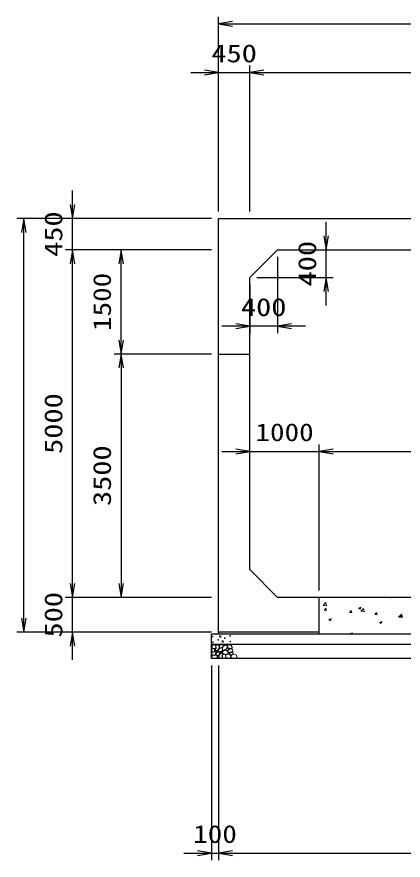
# Model space of a CAD drawing. Units: millimetres at full size. Extents: x 0 to 84100, y 0 to 59400.
# Drawn here: x 8450 to 14006, y 30170 to 42300 of the extents above; entities that cross this region are included whole.
import ezdxf
from ezdxf.enums import TextEntityAlignment as Align

# ---------------------------------------------------------------- set-up
doc = ezdxf.new("R2010")
doc.units = ezdxf.units.MM
for name, color, linetype, lineweight in [('D-DCR-HCHn', 4, 'Continuous', 9), ('D-STR-DIM', 7, 'Continuous', 25), ('D-STR-STRn', 1, 'Continuous', 25)]:
    doc.layers.add(name, color=color, linetype=linetype, lineweight=lineweight)
doc.styles.add('ＭＳ ゴシック', font='')
doc.styles.get('ＭＳ ゴシック').set_extended_font_data('MS Gothic')

# ---------------------------------------------------------------- blocks, each defined once
blk = doc.blocks.new('open_arrow')
at = {"color": 0, "linetype": 'Continuous', "lineweight": -2}
blk.add_lwpolyline([(7.5, 1.25), (0, 0), (7.5, -1.25)], dxfattribs=at)

msp = doc.modelspace()

# ---------------------------------------------------------------- linework, layer by layer
at = {"layer": 'D-DCR-HCHn'}
for p, q in [((12856.02, 33833.916), (12895.588, 33875.154)), ((12901.21, 33826.834), (12895.598, 33875.078)), ((13802.106, 33950), (13814.66, 33941.533)), ((13814.692, 33941.533), (13817.533, 33950)), ((12856.077, 33833.817), (12901.257, 33826.81)), ((12870.668, 33765.152), (12895.158, 33794.338)), ((12870.716, 33765.119), (12901.08, 33762.463)), ((12901.33, 33762.39), (12895.456, 33794.232)), ((13235.037, 33733.274), (13259.527, 33762.46)), ((13235.084, 33733.241), (13265.448, 33730.584)), ((13265.698, 33730.509), (13259.824, 33762.352)), ((13362.484, 33794.816), (13398.053, 33808.47)), ((13362.558, 33794.731), (13387.827, 33777.687)), ((13387.859, 33777.688), (13398.16, 33808.386)), ((13398.178, 33749.831), (13437.746, 33791.069)), ((13398.236, 33749.731), (13443.415, 33742.724)), ((13443.368, 33742.749), (13437.756, 33790.994)), ((13599.407, 33701.396), (13623.897, 33730.582)), ((13630.065, 33698.628), (13624.192, 33730.471)), ((12935.651, 33630.97), (12971.22, 33644.624)), ((12935.725, 33630.886), (12960.994, 33613.841)), ((12961.026, 33613.842), (12971.327, 33644.54)), ((13599.452, 33701.363), (13629.816, 33698.706)), ((13665.713, 33590.285), (13701.283, 33603.939)), ((13691.088, 33573.157), (13701.388, 33603.855)), ((13940.337, 33665.747), (13979.904, 33706.984)), ((13940.394, 33665.646), (13985.574, 33658.639)), ((13963.776, 33669.517), (13988.266, 33698.704)), ((13963.82, 33669.485), (13994.184, 33666.828)), ((13985.527, 33658.665), (13979.914, 33706.909)), ((13994.433, 33666.748), (13988.559, 33698.591)), ((13665.787, 33590.201), (13691.056, 33573.157)), ((13238.88, 33426.439), (13274.45, 33440.093)), ((13238.954, 33426.355), (13248.376, 33420)), ((13267.841, 33420), (13274.555, 33440.01))]:
    msp.add_line(p, q, dxfattribs=at)
for points in [[(11301.198, 33261.594), (11280.395, 33266.217), (11261.904, 33256.971), (11259.592, 33236.168), (11264.215, 33219.988), (11287.33, 33213.053), (11303.51, 33213.053), (11310.444, 33224.611), (11310.444, 33250.037)], [(11319.69, 33263.906), (11312.756, 33243.102), (11315.067, 33219.988), (11298.887, 33194.562), (11319.69, 33183.005), (11342.805, 33194.562), (11356.673, 33213.053), (11361.296, 33243.102), (11356.673, 33259.283), (11342.805, 33266.217)], [(11423.447, 33186.214), (11410.689, 33190.569), (11409.425, 33218.678), (11422.512, 33247.359), (11439.448, 33263.536), (11471.403, 33257.032), (11474.133, 33221.913), (11463.816, 33209.876), (11435.739, 33194.301)], [(11482.012, 33229.601), (11475.964, 33235.086), (11474.897, 33240.792), (11478.414, 33253.305), (11488.71, 33267.61), (11511.004, 33266.105), (11532.571, 33255.811), (11547.195, 33235.597), (11545.021, 33222.456), (11538.02, 33215.716), (11526.769, 33213.215), (11510.511, 33217.483), (11489.289, 33224.481)], [(11257.281, 33203.808), (11250.346, 33183.005), (11259.592, 33169.136), (11282.707, 33166.824), (11298.488, 33173.599), (11291.952, 33189.939), (11296.575, 33199.185), (11287.33, 33208.431), (11273.461, 33213.053)], [(11301.155, 33127.009), (11318.277, 33152.692), (11316.137, 33159.112), (11292.594, 33165.533), (11271.192, 33163.393), (11256.21, 33150.551), (11254.07, 33135.57), (11256.21, 33120.588), (11273.332, 33116.308)], [(11309.716, 33073.503), (11324.698, 33079.924), (11328.978, 33101.326), (11320.417, 33116.308), (11305.435, 33120.588), (11286.173, 33118.448), (11264.771, 33109.887), (11254.07, 33097.045), (11254.07, 33082.064), (11260.49, 33073.503), (11286.173, 33075.643)], [(11324.313, 33183.005), (11312.756, 33173.759), (11317.379, 33166.824), (11333.559, 33166.824), (11340.493, 33169.136), (11345.116, 33178.382), (11338.182, 33185.316)], [(11361.082, 33127.009), (11371.783, 33152.692), (11363.222, 33163.393), (11337.539, 33163.393), (11326.838, 33159.112), (11316.137, 33144.131), (11316.137, 33131.289), (11326.838, 33114.167), (11339.679, 33112.027)], [(11358.985, 33208.431), (11347.427, 33180.693), (11356.673, 33169.136), (11384.411, 33169.136), (11395.968, 33173.759), (11407.525, 33189.939), (11407.525, 33203.808), (11395.968, 33222.299), (11382.099, 33224.611)], [(11397.466, 33075.643), (11403.886, 33094.905), (11401.746, 33116.308), (11416.728, 33139.85), (11397.466, 33150.551), (11376.063, 33139.85), (11363.222, 33122.728), (11358.941, 33094.905), (11363.222, 33079.924), (11376.063, 33073.503)], [(11393.185, 33150.551), (11403.886, 33159.112), (11399.606, 33165.533), (11384.624, 33165.533), (11378.204, 33163.393), (11373.923, 33154.832), (11380.344, 33148.411)], [(11414.588, 33077.783), (11433.85, 33073.503), (11450.972, 33082.064), (11453.112, 33101.326), (11450.968, 33124.878), (11427.429, 33132.327), (11412.447, 33128.603), (11406.027, 33112.027), (11406.027, 33088.484)], [(11463.203, 33129.532), (11427.829, 33136.129), (11412.782, 33148.266), (11408.03, 33167.263), (11422.713, 33181.629), (11451.323, 33189.69), (11472.97, 33176.761), (11486.961, 33159.347), (11483.002, 33141.67)], [(11454.798, 33195.711), (11456.454, 33189.566), (11462.011, 33185.193), (11474.19, 33183.302), (11485.305, 33189.802), (11495.592, 33199.138), (11504.858, 33207.333), (11504.635, 33213.462), (11498.736, 33218.875), (11484.203, 33220.356), (11471.47, 33214.383), (11462.011, 33205.165), (11457.281, 33200.556)], [(11462.352, 33123.637), (11477.306, 33132.556), (11503.44, 33132.292), (11524.93, 33113.525), (11528.643, 33084.899), (11514.853, 33074.245), (11478.098, 33071.871), (11461.731, 33081.633), (11457.172, 33104.06)], [(11543.372, 33161.832), (11548.688, 33166.874), (11555.476, 33175.68), (11557.145, 33183.275), (11553.144, 33197.685), (11539.088, 33208.67), (11518.907, 33207.89), (11491.698, 33193.001), (11482.086, 33180.757), (11485.152, 33166.784), (11494.778, 33160.04), (11503.599, 33159.145), (11517.363, 33159.524), (11530.808, 33161.002)], [(11499.971, 33135.265), (11504.183, 33138.446), (11507.686, 33143.505), (11507.81, 33150.431), (11503.414, 33156.067), (11495.769, 33157.977), (11489.356, 33156.179), (11487.704, 33150.442), (11486.896, 33144.835), (11487.881, 33137.456), (11493.975, 33134.127)], [(11527.597, 33120.331), (11517.895, 33125.079), (11510.89, 33133.822), (11510.719, 33145.084), (11514.942, 33155.627), (11530.189, 33157.625), (11545.054, 33158.018), (11559.481, 33152.512), (11561.849, 33143.273), (11549.54, 33132.195), (11534.555, 33123.15)], [(11559.972, 33072.493), (11544.837, 33074.274), (11534.866, 33079.787), (11530.835, 33092.722), (11530.945, 33104.963), (11540.172, 33121.678), (11558.242, 33132.822), (11585.731, 33128.403), (11607.453, 33120.334), (11612.643, 33096.125), (11608.03, 33078.257), (11586.884, 33072.877)], [(11356.801, 33079.924), (11356.801, 33105.606), (11346.1, 33112.027), (11335.399, 33105.606), (11333.259, 33090.625), (11335.399, 33077.783), (11350.381, 33073.503)]]:
    msp.add_lwpolyline(points, close=True, dxfattribs=at)
msp.add_lwpolyline([(11393.432, 33268.547), (11376.093, 33266.446), (11364.258, 33258.701), (11364.626, 33239.819), (11370.514, 33226.087), (11385.025, 33226.185), (11405.107, 33229.153), (11414.799, 33243.689), (11424.082, 33253.492), (11426.884, 33264.345), (11414.099, 33268.547), (11393.082, 33268.547)], dxfattribs=at)
for centre, radius in [((11266.091, 33386.145), 4.5), ((11375.004, 33386.145), 11.25), ((11441.563, 33362.459), 4.5), ((11517.197, 33395.221), 4.5), ((11267.803, 33305.879), 4.5), ((11343.437, 33338.641), 4.5), ((11409.996, 33314.955), 11.25), ((11518.909, 33314.955), 4.5)]:
    msp.add_circle(centre, radius, dxfattribs=at)
at = {"layer": 'D-STR-DIM'}
for p, q in [((11350, 39500), (11350, 42300)), ((11350, 42200), (20750, 42200)), ((10950, 41500), (12200, 41500)), ((11350, 39500), (11350, 41600)), ((11800, 39500), (11800, 41600)), ((11800, 39500), (11800, 41600)), ((11800, 41500), (20300, 41500)), ((9250, 38550), (9250, 39800)), ((11250, 39400), (8450, 39400)), ((8550, 33450), (8550, 39400)), ((11250, 39400), (9150, 39400)), ((12900, 38150), (12900, 39350)), ((11250, 38950), (9150, 38950)), ((11250, 38950), (9150, 38950)), ((9250, 33950), (9250, 38950)), ((11250, 38950), (9850, 38950)), ((9950, 37450), (9950, 38950)), ((12300, 38950), (13000, 38950)), ((12200, 38850), (12200, 37750)), ((11900, 38550), (13000, 38550)), ((11800, 38450), (11800, 37750)), ((12600, 37850), (11400, 37850)), ((11250, 37450), (9850, 37450)), ((11250, 37450), (9850, 37450)), ((9950, 37450), (9950, 33950)), ((12800, 34050), (12800, 36150)), ((12800, 34050), (12800, 36150)), ((11400, 36050), (13200, 36050)), ((12800, 36050), (19300, 36050)), ((9250, 33050), (9250, 34350)), ((11250, 33950), (9150, 33950)), ((11250, 33950), (9150, 33950)), ((11250, 33950), (9850, 33950)), ((11250, 33450), (8450, 33450)), ((11250, 33450), (9150, 33450)), ((11250, 32970), (11250, 30170)), ((11350, 32970), (11350, 30170)), ((11350, 32970), (11350, 30170)), ((10850, 30270), (11750, 30270)), ((11350, 30270), (20750, 30270))]:
    msp.add_line(p, q, dxfattribs=at)
at = {"layer": 'D-STR-STRn'}
for p, q in [((11350, 39400), (20750, 39400)), ((11350, 33450), (11350, 39400)), ((12200, 38950), (11800, 38550)), ((12200, 38950), (19900, 38950)), ((11800, 34350), (11800, 38550)), ((11350, 37450), (11800, 37450)), ((11800, 34350), (12200, 33950)), ((19900, 33950), (12200, 33950)), ((12800, 33420), (12800, 33950)), ((20850, 33420), (11250, 33420)), ((11250, 33070), (11250, 33420)), ((12800, 33450), (11350, 33450)), ((11350, 33450), (11350, 33420)), ((20850, 33270), (11250, 33270)), ((20850, 33070), (11250, 33070))]:
    msp.add_line(p, q, dxfattribs=at)

# ---------------------------------------------------------------- block references
at = {"layer": 'D-STR-DIM', "xscale": 26.7, "yscale": 26.7}
for p in [(11350, 42200), (11800, 41500), (11800, 41500), (12200, 37850), (12800, 36050), (12800, 36050), (11350, 30270), (11350, 30270)]:
    msp.add_blockref('open_arrow', p, dxfattribs=at)
for p, rotation in [((11350, 41500), 180), ((9250, 39400), 90), ((8550, 39400), 270), ((12900, 38950), 90), ((9250, 38950), 270), ((9250, 38950), 270), ((9950, 38950), 270), ((12900, 38550), 270), ((11800, 37850), 180), ((9950, 37450), 90), ((9950, 37450), 270), ((11800, 36050), 180), ((9250, 33950), 90), ((9250, 33950), 90), ((9950, 33950), 90), ((8550, 33450), 90), ((9250, 33450), 270), ((11250, 30270), 180)]:
    msp.add_blockref('open_arrow', p, dxfattribs=dict(at, rotation=rotation))

# ---------------------------------------------------------------- texts
at = {"layer": 'D-STR-DIM', "style": 'ＭＳ ゴシック'}
for s, width, p in [('450', 1.25, (11575, 41775)), ('400', 1.25, (12000, 38125)), ('1000', 1.2, (12300, 36325)), ('100', 1.2, (11300, 30545))]:
    msp.add_text(s, height=256.6, dxfattribs=dict(at, width=width)).set_placement(p, align=Align.MIDDLE_CENTER)
for s, width, p in [('450', 1.25, (8975, 39175)), ('400', 1.25, (12625, 38750)), ('1500', 1.2, (9675, 38200)), ('5000', 1.25, (8975, 36450)), ('3500', 1.25, (9675, 35700)), ('500', 1.25, (8975, 33700))]:
    msp.add_text(s, height=256.6, rotation=90, dxfattribs=dict(at, width=width)).set_placement(p, align=Align.MIDDLE_CENTER)

doc.saveas('drawing.dxf')
